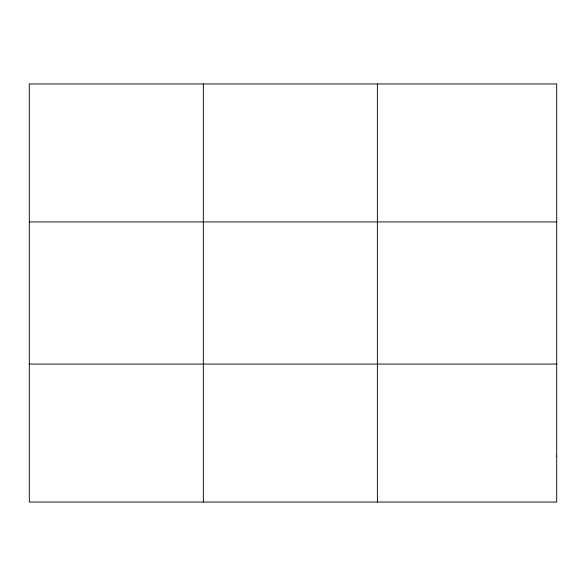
<?xml version="1.0" encoding="UTF-8"?>
<svg xmlns="http://www.w3.org/2000/svg" width="586" height="586" viewBox="0 0 586 586"><rect width="100%" height="100%" fill="white"/><g stroke="black" fill="none" stroke-linecap="round" stroke-linejoin="round"><path stroke-width="0.88" d="M203.342 502.048L203.342 83.952M377.384 502.048L377.384 83.952M29.3 221.926L556.7 221.926M29.3 364.074L556.7 364.074M556.7 456.062L556.7 502.048L29.3 502.048L29.3 83.952L556.7 83.952L556.7 456.062"/></g></svg>
